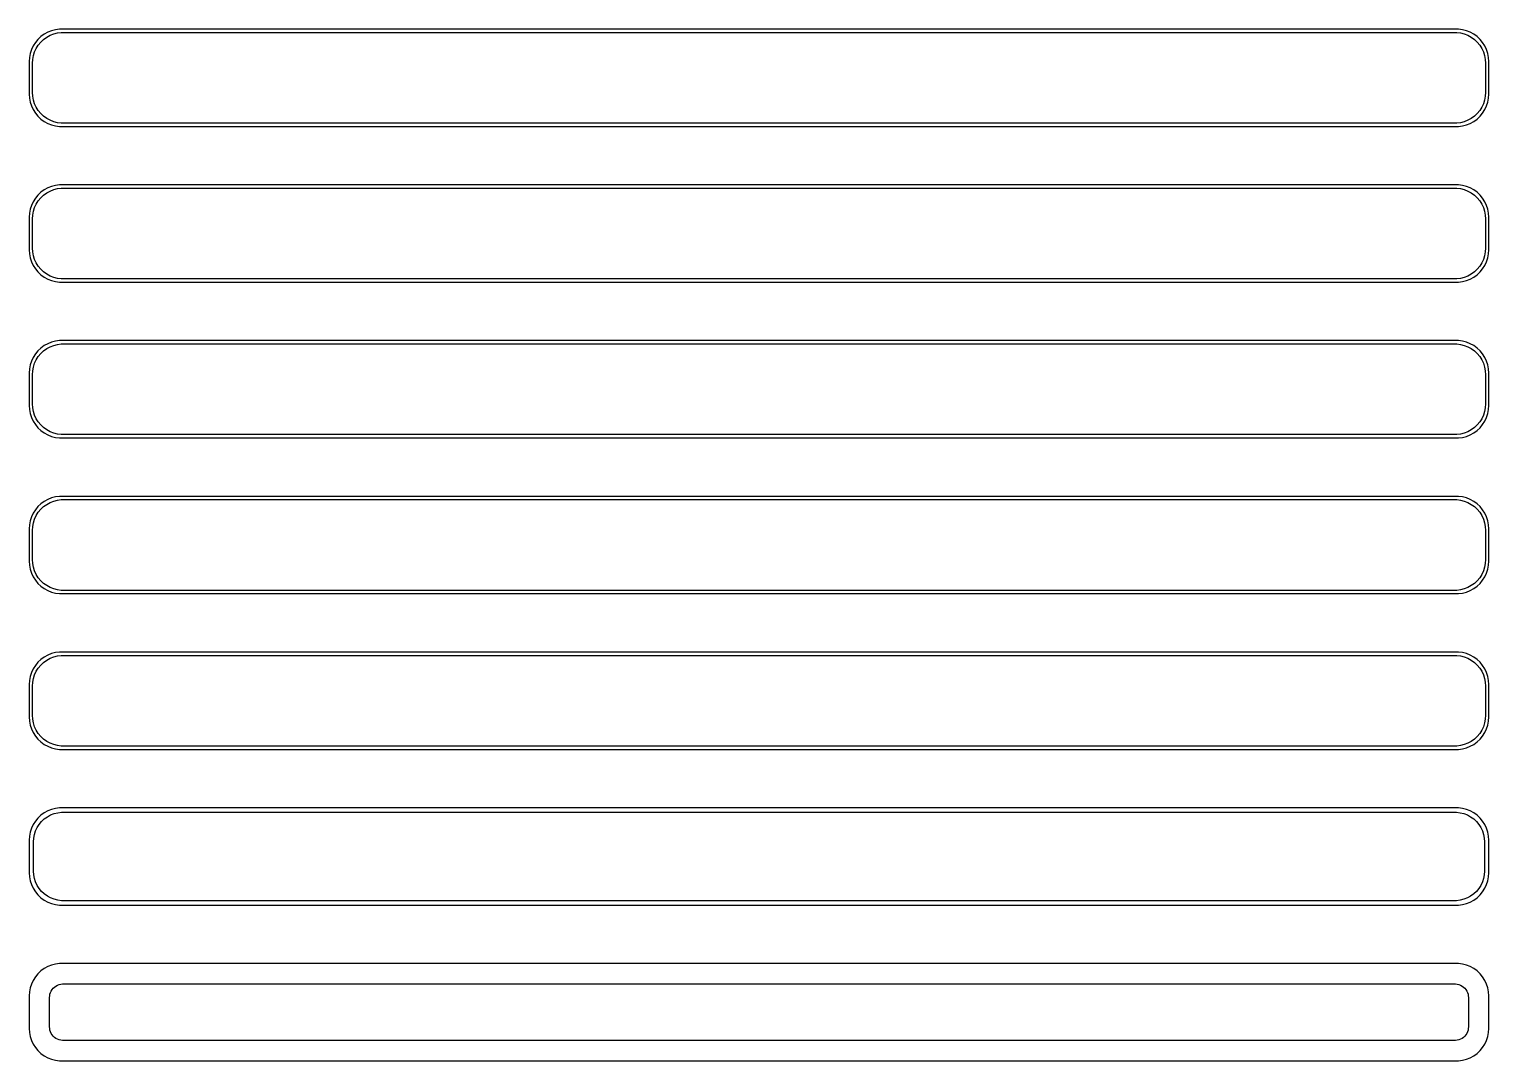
# Model space of a CAD drawing. Header units: metres. Extents: x -112 to 112, y 353 to 703.
# Drawn here: x -112.5 to 112.5, y 352.5 to 511.5 of the extents above; entities that cross this region are included whole.
import ezdxf

# ---------------------------------------------------------------- set-up
doc = ezdxf.new("R2010")
doc.units = ezdxf.units.M

msp = doc.modelspace()

# ---------------------------------------------------------------- linework, layer by layer
for p, q in [((-109.629, 511.024), (-110.179, 510.722)), ((-109.045, 511.255), (-109.629, 511.024)), ((-109.272, 510.548), (-108.718, 510.768)), ((-108.437, 511.411), (-109.045, 511.255)), ((-108.718, 510.768), (-108.14, 510.916)), ((-107.814, 511.49), (-108.437, 511.411)), ((-108.14, 510.916), (-107.548, 510.991)), ((107.814, 511.49), (-107.814, 511.49)), ((-107.548, 510.991), (107.548, 510.991)), ((107.548, 510.991), (108.14, 510.916)), ((108.437, 511.411), (107.814, 511.49)), ((108.14, 510.916), (108.718, 510.768)), ((109.045, 511.255), (108.437, 511.411)), ((108.718, 510.768), (109.272, 510.548)), ((109.629, 511.024), (109.045, 511.255)), ((110.179, 510.722), (109.629, 511.024)), ((-111.882, 508.909), (-112.149, 508.341)), ((-111.545, 509.439), (-111.882, 508.909)), ((-111.666, 507.999), (-111.412, 508.538)), ((-111.145, 509.923), (-111.545, 509.439)), ((-111.412, 508.538), (-111.093, 509.042)), ((-110.687, 510.353), (-111.145, 509.923)), ((-111.093, 509.042), (-110.713, 509.502)), ((-110.713, 509.502), (-110.278, 509.91)), ((-110.179, 510.722), (-110.687, 510.353)), ((-110.278, 509.91), (-109.795, 510.261)), ((-109.795, 510.261), (-109.272, 510.548)), ((109.272, 510.548), (109.795, 510.261)), ((109.795, 510.261), (110.278, 509.91)), ((110.687, 510.353), (110.179, 510.722)), ((110.278, 509.91), (110.713, 509.502)), ((111.145, 509.923), (110.687, 510.353)), ((110.713, 509.502), (111.093, 509.042)), ((111.093, 509.042), (111.412, 508.538)), ((111.545, 509.439), (111.145, 509.923)), ((111.412, 508.538), (111.666, 507.999)), ((111.882, 508.909), (111.545, 509.439)), ((112.149, 508.341), (111.882, 508.909)), ((-112.461, 507.127), (-112.5, 506.5)), ((-112.5, 506.5), (-112.5, 501.5)), ((-112.343, 507.743), (-112.461, 507.127)), ((-112.149, 508.341), (-112.343, 507.743)), ((-112, 506.25), (-111.963, 506.845)), ((-112, 501.75), (-112, 506.25)), ((-111.963, 506.845), (-111.851, 507.431)), ((-111.851, 507.431), (-111.666, 507.999)), ((111.666, 507.999), (111.851, 507.431)), ((111.851, 507.431), (111.963, 506.845)), ((111.963, 506.845), (112, 506.25)), ((112, 506.25), (112, 501.75)), ((112.343, 507.743), (112.149, 508.341)), ((112.461, 507.127), (112.343, 507.743)), ((112.5, 506.5), (112.461, 507.127)), ((112.5, 501.5), (112.5, 506.5)), ((-111.963, 501.155), (-112, 501.75)), ((112, 501.75), (111.963, 501.155)), ((-112.5, 501.5), (-112.461, 500.873)), ((-112.461, 500.873), (-112.343, 500.257)), ((-112.343, 500.257), (-112.149, 499.659)), ((-112.149, 499.659), (-111.882, 499.091)), ((-111.851, 500.569), (-111.963, 501.155)), ((-111.666, 500.001), (-111.851, 500.569)), ((-111.412, 499.462), (-111.666, 500.001)), ((111.666, 500.001), (111.412, 499.462)), ((111.851, 500.569), (111.666, 500.001)), ((111.963, 501.155), (111.851, 500.569)), ((111.882, 499.091), (112.149, 499.659)), ((112.149, 499.659), (112.343, 500.257)), ((112.343, 500.257), (112.461, 500.873)), ((112.461, 500.873), (112.5, 501.5)), ((-111.882, 499.091), (-111.545, 498.561)), ((-111.545, 498.561), (-111.145, 498.077)), ((-111.093, 498.958), (-111.412, 499.462)), ((-111.145, 498.077), (-110.687, 497.647)), ((-110.713, 498.498), (-111.093, 498.958)), ((-110.278, 498.09), (-110.713, 498.498)), ((-110.687, 497.647), (-110.179, 497.278)), ((-109.795, 497.739), (-110.278, 498.09)), ((-110.179, 497.278), (-109.629, 496.976)), ((-109.272, 497.452), (-109.795, 497.739)), ((-108.718, 497.232), (-109.272, 497.452)), ((109.272, 497.452), (108.718, 497.232)), ((109.795, 497.739), (109.272, 497.452)), ((109.629, 496.976), (110.179, 497.278)), ((110.278, 498.09), (109.795, 497.739)), ((110.179, 497.278), (110.687, 497.647)), ((110.713, 498.498), (110.278, 498.09)), ((110.687, 497.647), (111.145, 498.077)), ((111.093, 498.958), (110.713, 498.498)), ((111.412, 499.462), (111.093, 498.958)), ((111.145, 498.077), (111.545, 498.561)), ((111.545, 498.561), (111.882, 499.091)), ((-109.629, 496.976), (-109.045, 496.745)), ((-109.045, 496.745), (-108.437, 496.589)), ((-108.14, 497.084), (-108.718, 497.232)), ((-108.437, 496.589), (-107.814, 496.51)), ((-107.548, 497.009), (-108.14, 497.084)), ((-107.814, 496.51), (107.814, 496.51)), ((107.548, 497.009), (-107.548, 497.009)), ((108.14, 497.084), (107.548, 497.009)), ((107.814, 496.51), (108.437, 496.589)), ((108.718, 497.232), (108.14, 497.084)), ((108.437, 496.589), (109.045, 496.745)), ((109.045, 496.745), (109.629, 496.976)), ((-110.687, 486.353), (-111.145, 485.923)), ((-110.179, 486.722), (-110.687, 486.353)), ((-110.278, 485.91), (-109.795, 486.261)), ((-109.629, 487.024), (-110.179, 486.722)), ((-109.795, 486.261), (-109.272, 486.548)), ((-109.045, 487.255), (-109.629, 487.024)), ((-109.272, 486.548), (-108.718, 486.768)), ((-108.437, 487.411), (-109.045, 487.255)), ((-108.718, 486.768), (-108.14, 486.916)), ((-107.814, 487.49), (-108.437, 487.411)), ((-108.14, 486.916), (-107.548, 486.991)), ((107.814, 487.49), (-107.814, 487.49)), ((-107.548, 486.991), (107.548, 486.991)), ((107.548, 486.991), (108.14, 486.916)), ((108.437, 487.411), (107.814, 487.49)), ((108.14, 486.916), (108.718, 486.768)), ((109.045, 487.255), (108.437, 487.411)), ((108.718, 486.768), (109.272, 486.548)), ((109.629, 487.024), (109.045, 487.255)), ((109.272, 486.548), (109.795, 486.261)), ((110.179, 486.722), (109.629, 487.024)), ((109.795, 486.261), (110.278, 485.91)), ((110.687, 486.353), (110.179, 486.722)), ((111.145, 485.923), (110.687, 486.353)), ((-112.149, 484.341), (-112.343, 483.743)), ((-111.882, 484.909), (-112.149, 484.341)), ((-111.545, 485.439), (-111.882, 484.909)), ((-111.851, 483.431), (-111.666, 483.999)), ((-111.666, 483.999), (-111.412, 484.538)), ((-111.145, 485.923), (-111.545, 485.439)), ((-111.412, 484.538), (-111.093, 485.042)), ((-111.093, 485.042), (-110.713, 485.502)), ((-110.713, 485.502), (-110.278, 485.91)), ((110.278, 485.91), (110.713, 485.502)), ((110.713, 485.502), (111.093, 485.042)), ((111.093, 485.042), (111.412, 484.538)), ((111.545, 485.439), (111.145, 485.923)), ((111.412, 484.538), (111.666, 483.999)), ((111.882, 484.909), (111.545, 485.439)), ((111.666, 483.999), (111.851, 483.431)), ((112.149, 484.341), (111.882, 484.909)), ((112.343, 483.743), (112.149, 484.341)), ((-112.461, 483.127), (-112.5, 482.5)), ((-112.5, 482.5), (-112.5, 477.5)), ((-112.343, 483.743), (-112.461, 483.127)), ((-112, 482.25), (-111.963, 482.845)), ((-112, 477.75), (-112, 482.25)), ((-111.963, 482.845), (-111.851, 483.431)), ((111.851, 483.431), (111.963, 482.845)), ((111.963, 482.845), (112, 482.25)), ((112, 482.25), (112, 477.75)), ((112.461, 483.127), (112.343, 483.743)), ((112.5, 482.5), (112.461, 483.127)), ((112.5, 477.5), (112.5, 482.5)), ((-112.5, 477.5), (-112.461, 476.873)), ((-111.963, 477.155), (-112, 477.75)), ((-111.851, 476.569), (-111.963, 477.155)), ((111.963, 477.155), (111.851, 476.569)), ((112, 477.75), (111.963, 477.155)), ((112.461, 476.873), (112.5, 477.5)), ((-112.461, 476.873), (-112.343, 476.257)), ((-112.343, 476.257), (-112.149, 475.659)), ((-112.149, 475.659), (-111.882, 475.091)), ((-111.882, 475.091), (-111.545, 474.561)), ((-111.666, 476.001), (-111.851, 476.569)), ((-111.412, 475.462), (-111.666, 476.001)), ((-111.093, 474.958), (-111.412, 475.462)), ((-110.713, 474.498), (-111.093, 474.958)), ((111.093, 474.958), (110.713, 474.498)), ((111.412, 475.462), (111.093, 474.958)), ((111.666, 476.001), (111.412, 475.462)), ((111.545, 474.561), (111.882, 475.091)), ((111.851, 476.569), (111.666, 476.001)), ((111.882, 475.091), (112.149, 475.659)), ((112.149, 475.659), (112.343, 476.257)), ((112.343, 476.257), (112.461, 476.873)), ((-111.545, 474.561), (-111.145, 474.077)), ((-111.145, 474.077), (-110.687, 473.647)), ((-110.278, 474.09), (-110.713, 474.498)), ((-110.687, 473.647), (-110.179, 473.278)), ((-109.795, 473.739), (-110.278, 474.09)), ((-110.179, 473.278), (-109.629, 472.976)), ((-109.272, 473.452), (-109.795, 473.739)), ((-109.629, 472.976), (-109.045, 472.745)), ((-108.718, 473.232), (-109.272, 473.452)), ((-109.045, 472.745), (-108.437, 472.589)), ((-108.14, 473.084), (-108.718, 473.232)), ((-108.437, 472.589), (-107.814, 472.51)), ((-107.548, 473.009), (-108.14, 473.084)), ((-107.814, 472.51), (107.814, 472.51)), ((107.548, 473.009), (-107.548, 473.009)), ((108.14, 473.084), (107.548, 473.009)), ((107.814, 472.51), (108.437, 472.589)), ((108.718, 473.232), (108.14, 473.084)), ((108.437, 472.589), (109.045, 472.745)), ((109.272, 473.452), (108.718, 473.232)), ((109.045, 472.745), (109.629, 472.976)), ((109.795, 473.739), (109.272, 473.452)), ((109.629, 472.976), (110.179, 473.278)), ((110.278, 474.09), (109.795, 473.739)), ((110.179, 473.278), (110.687, 473.647)), ((110.713, 474.498), (110.278, 474.09)), ((110.687, 473.647), (111.145, 474.077)), ((111.145, 474.077), (111.545, 474.561)), ((-111.545, 461.439), (-111.882, 460.909)), ((-111.145, 461.923), (-111.545, 461.439)), ((-110.687, 462.353), (-111.145, 461.923)), ((-111.093, 461.042), (-110.713, 461.502)), ((-110.713, 461.502), (-110.278, 461.91)), ((-110.179, 462.722), (-110.687, 462.353)), ((-110.278, 461.91), (-109.795, 462.261)), ((-109.629, 463.024), (-110.179, 462.722)), ((-109.795, 462.261), (-109.272, 462.548)), ((-109.045, 463.255), (-109.629, 463.024)), ((-109.272, 462.548), (-108.718, 462.768)), ((-108.437, 463.411), (-109.045, 463.255)), ((-108.718, 462.768), (-108.14, 462.916)), ((-107.814, 463.49), (-108.437, 463.411)), ((-108.14, 462.916), (-107.548, 462.991)), ((107.814, 463.49), (-107.814, 463.49)), ((-107.548, 462.991), (107.548, 462.991)), ((107.548, 462.991), (108.14, 462.916)), ((108.437, 463.411), (107.814, 463.49)), ((108.14, 462.916), (108.718, 462.768)), ((109.045, 463.255), (108.437, 463.411)), ((108.718, 462.768), (109.272, 462.548)), ((109.629, 463.024), (109.045, 463.255)), ((109.272, 462.548), (109.795, 462.261)), ((110.179, 462.722), (109.629, 463.024)), ((109.795, 462.261), (110.278, 461.91)), ((110.687, 462.353), (110.179, 462.722)), ((110.278, 461.91), (110.713, 461.502)), ((111.145, 461.923), (110.687, 462.353)), ((110.713, 461.502), (111.093, 461.042)), ((111.545, 461.439), (111.145, 461.923)), ((111.882, 460.909), (111.545, 461.439)), ((-112.461, 459.127), (-112.5, 458.5)), ((-112.343, 459.743), (-112.461, 459.127)), ((-112.149, 460.341), (-112.343, 459.743)), ((-111.882, 460.909), (-112.149, 460.341)), ((-111.963, 458.845), (-111.851, 459.431)), ((-111.851, 459.431), (-111.666, 459.999)), ((-111.666, 459.999), (-111.412, 460.538)), ((-111.412, 460.538), (-111.093, 461.042)), ((111.093, 461.042), (111.412, 460.538)), ((111.412, 460.538), (111.666, 459.999)), ((111.666, 459.999), (111.851, 459.431)), ((111.851, 459.431), (111.963, 458.845)), ((112.149, 460.341), (111.882, 460.909)), ((112.343, 459.743), (112.149, 460.341)), ((112.461, 459.127), (112.343, 459.743)), ((112.5, 458.5), (112.461, 459.127)), ((-112.5, 458.5), (-112.5, 453.5)), ((-112, 458.25), (-111.963, 458.845)), ((-112, 453.75), (-112, 458.25)), ((111.963, 458.845), (112, 458.25)), ((112, 458.25), (112, 453.75)), ((112.5, 453.5), (112.5, 458.5)), ((-112.5, 453.5), (-112.461, 452.873)), ((-112.461, 452.873), (-112.343, 452.257)), ((-112.343, 452.257), (-112.149, 451.659)), ((-111.963, 453.155), (-112, 453.75)), ((-111.851, 452.569), (-111.963, 453.155)), ((-111.666, 452.001), (-111.851, 452.569)), ((111.851, 452.569), (111.666, 452.001)), ((111.963, 453.155), (111.851, 452.569)), ((112, 453.75), (111.963, 453.155)), ((112.149, 451.659), (112.343, 452.257)), ((112.343, 452.257), (112.461, 452.873)), ((112.461, 452.873), (112.5, 453.5)), ((-112.149, 451.659), (-111.882, 451.091)), ((-111.882, 451.091), (-111.545, 450.561)), ((-111.412, 451.462), (-111.666, 452.001)), ((-111.545, 450.561), (-111.145, 450.077)), ((-111.093, 450.958), (-111.412, 451.462)), ((-111.145, 450.077), (-110.687, 449.647)), ((-110.713, 450.498), (-111.093, 450.958)), ((-110.278, 450.09), (-110.713, 450.498)), ((-109.795, 449.739), (-110.278, 450.09)), ((110.278, 450.09), (109.795, 449.739)), ((110.713, 450.498), (110.278, 450.09)), ((110.687, 449.647), (111.145, 450.077)), ((111.093, 450.958), (110.713, 450.498)), ((111.412, 451.462), (111.093, 450.958)), ((111.145, 450.077), (111.545, 450.561)), ((111.666, 452.001), (111.412, 451.462)), ((111.545, 450.561), (111.882, 451.091)), ((111.882, 451.091), (112.149, 451.659)), ((-110.687, 449.647), (-110.179, 449.278)), ((-110.179, 449.278), (-109.629, 448.976)), ((-109.272, 449.452), (-109.795, 449.739)), ((-109.629, 448.976), (-109.045, 448.745)), ((-108.718, 449.232), (-109.272, 449.452)), ((-109.045, 448.745), (-108.437, 448.589)), ((-108.14, 449.084), (-108.718, 449.232)), ((-108.437, 448.589), (-107.814, 448.51)), ((-107.548, 449.009), (-108.14, 449.084)), ((-107.814, 448.51), (107.814, 448.51)), ((107.548, 449.009), (-107.548, 449.009)), ((108.14, 449.084), (107.548, 449.009)), ((107.814, 448.51), (108.437, 448.589)), ((108.718, 449.232), (108.14, 449.084)), ((108.437, 448.589), (109.045, 448.745)), ((109.272, 449.452), (108.718, 449.232)), ((109.045, 448.745), (109.629, 448.976)), ((109.795, 449.739), (109.272, 449.452)), ((109.629, 448.976), (110.179, 449.278)), ((110.179, 449.278), (110.687, 449.647)), ((-109.629, 439.024), (-110.179, 438.722)), ((-109.045, 439.255), (-109.629, 439.024)), ((-109.272, 438.548), (-108.718, 438.768)), ((-108.437, 439.411), (-109.045, 439.255)), ((-108.718, 438.768), (-108.14, 438.916)), ((-107.814, 439.49), (-108.437, 439.411)), ((-108.14, 438.916), (-107.548, 438.991)), ((107.814, 439.49), (-107.814, 439.49)), ((-107.548, 438.991), (107.548, 438.991)), ((107.548, 438.991), (108.14, 438.916)), ((108.437, 439.411), (107.814, 439.49)), ((108.14, 438.916), (108.718, 438.768)), ((109.045, 439.255), (108.437, 439.411)), ((108.718, 438.768), (109.272, 438.548)), ((109.629, 439.024), (109.045, 439.255)), ((110.179, 438.722), (109.629, 439.024)), ((-111.882, 436.909), (-112.149, 436.341)), ((-111.545, 437.439), (-111.882, 436.909)), ((-111.666, 435.999), (-111.412, 436.538)), ((-111.145, 437.923), (-111.545, 437.439)), ((-111.412, 436.538), (-111.093, 437.042)), ((-110.687, 438.353), (-111.145, 437.923)), ((-111.093, 437.042), (-110.713, 437.502)), ((-110.713, 437.502), (-110.278, 437.91)), ((-110.179, 438.722), (-110.687, 438.353)), ((-110.278, 437.91), (-109.795, 438.261)), ((-109.795, 438.261), (-109.272, 438.548)), ((109.272, 438.548), (109.795, 438.261)), ((109.795, 438.261), (110.278, 437.91)), ((110.687, 438.353), (110.179, 438.722)), ((110.278, 437.91), (110.713, 437.502)), ((111.145, 437.923), (110.687, 438.353)), ((110.713, 437.502), (111.093, 437.042)), ((111.093, 437.042), (111.412, 436.538)), ((111.545, 437.439), (111.145, 437.923)), ((111.412, 436.538), (111.666, 435.999)), ((111.882, 436.909), (111.545, 437.439)), ((112.149, 436.341), (111.882, 436.909)), ((-112.461, 435.127), (-112.5, 434.5)), ((-112.5, 434.5), (-112.5, 429.5)), ((-112.343, 435.743), (-112.461, 435.127)), ((-112.149, 436.341), (-112.343, 435.743)), ((-112, 434.25), (-111.963, 434.845)), ((-112, 429.75), (-112, 434.25)), ((-111.963, 434.845), (-111.851, 435.431)), ((-111.851, 435.431), (-111.666, 435.999)), ((111.666, 435.999), (111.851, 435.431)), ((111.851, 435.431), (111.963, 434.845)), ((111.963, 434.845), (112, 434.25)), ((112, 434.25), (112, 429.75)), ((112.343, 435.743), (112.149, 436.341)), ((112.461, 435.127), (112.343, 435.743)), ((112.5, 434.5), (112.461, 435.127)), ((112.5, 429.5), (112.5, 434.5)), ((-111.963, 429.155), (-112, 429.75)), ((112, 429.75), (111.963, 429.155)), ((-112.5, 429.5), (-112.461, 428.873)), ((-112.461, 428.873), (-112.343, 428.257)), ((-112.343, 428.257), (-112.149, 427.659)), ((-112.149, 427.659), (-111.882, 427.091)), ((-111.851, 428.569), (-111.963, 429.155)), ((-111.666, 428.001), (-111.851, 428.569)), ((-111.412, 427.462), (-111.666, 428.001)), ((111.666, 428.001), (111.412, 427.462)), ((111.851, 428.569), (111.666, 428.001)), ((111.963, 429.155), (111.851, 428.569)), ((111.882, 427.091), (112.149, 427.659)), ((112.149, 427.659), (112.343, 428.257)), ((112.343, 428.257), (112.461, 428.873)), ((112.461, 428.873), (112.5, 429.5)), ((-111.882, 427.091), (-111.545, 426.561)), ((-111.545, 426.561), (-111.145, 426.077)), ((-111.093, 426.958), (-111.412, 427.462)), ((-111.145, 426.077), (-110.687, 425.647)), ((-110.713, 426.498), (-111.093, 426.958)), ((-110.278, 426.09), (-110.713, 426.498)), ((-110.687, 425.647), (-110.179, 425.278)), ((-109.795, 425.739), (-110.278, 426.09)), ((-110.179, 425.278), (-109.629, 424.976)), ((-109.272, 425.452), (-109.795, 425.739)), ((-108.718, 425.232), (-109.272, 425.452)), ((109.272, 425.452), (108.718, 425.232)), ((109.795, 425.739), (109.272, 425.452)), ((109.629, 424.976), (110.179, 425.278)), ((110.278, 426.09), (109.795, 425.739)), ((110.179, 425.278), (110.687, 425.647)), ((110.713, 426.498), (110.278, 426.09)), ((110.687, 425.647), (111.145, 426.077)), ((111.093, 426.958), (110.713, 426.498)), ((111.412, 427.462), (111.093, 426.958)), ((111.145, 426.077), (111.545, 426.561)), ((111.545, 426.561), (111.882, 427.091)), ((-109.629, 424.976), (-109.045, 424.745)), ((-109.045, 424.745), (-108.437, 424.589)), ((-108.14, 425.084), (-108.718, 425.232)), ((-108.437, 424.589), (-107.814, 424.51)), ((-107.548, 425.009), (-108.14, 425.084)), ((-107.814, 424.51), (107.814, 424.51)), ((107.548, 425.009), (-107.548, 425.009)), ((108.14, 425.084), (107.548, 425.009)), ((107.814, 424.51), (108.437, 424.589)), ((108.718, 425.232), (108.14, 425.084)), ((108.437, 424.589), (109.045, 424.745)), ((109.045, 424.745), (109.629, 424.976)), ((-110.687, 414.353), (-111.145, 413.923)), ((-110.179, 414.722), (-110.687, 414.353)), ((-110.278, 413.91), (-109.795, 414.261)), ((-109.629, 415.024), (-110.179, 414.722)), ((-109.795, 414.261), (-109.272, 414.548)), ((-109.045, 415.255), (-109.629, 415.024)), ((-109.272, 414.548), (-108.718, 414.768)), ((-108.437, 415.411), (-109.045, 415.255)), ((-108.718, 414.768), (-108.14, 414.916)), ((-107.814, 415.49), (-108.437, 415.411)), ((-108.14, 414.916), (-107.548, 414.991)), ((107.814, 415.49), (-107.814, 415.49)), ((-107.548, 414.991), (107.548, 414.991)), ((107.548, 414.991), (108.14, 414.916)), ((108.437, 415.411), (107.814, 415.49)), ((108.14, 414.916), (108.718, 414.768)), ((109.045, 415.255), (108.437, 415.411)), ((108.718, 414.768), (109.272, 414.548)), ((109.629, 415.024), (109.045, 415.255)), ((109.272, 414.548), (109.795, 414.261)), ((110.179, 414.722), (109.629, 415.024)), ((109.795, 414.261), (110.278, 413.91)), ((110.687, 414.353), (110.179, 414.722)), ((111.145, 413.923), (110.687, 414.353)), ((-112.149, 412.341), (-112.343, 411.743)), ((-111.882, 412.909), (-112.149, 412.341)), ((-111.545, 413.439), (-111.882, 412.909)), ((-111.851, 411.431), (-111.666, 411.999)), ((-111.666, 411.999), (-111.412, 412.538)), ((-111.145, 413.923), (-111.545, 413.439)), ((-111.412, 412.538), (-111.093, 413.042)), ((-111.093, 413.042), (-110.713, 413.502)), ((-110.713, 413.502), (-110.278, 413.91)), ((110.278, 413.91), (110.713, 413.502)), ((110.713, 413.502), (111.093, 413.042)), ((111.093, 413.042), (111.412, 412.538)), ((111.545, 413.439), (111.145, 413.923)), ((111.412, 412.538), (111.666, 411.999)), ((111.882, 412.909), (111.545, 413.439)), ((111.666, 411.999), (111.851, 411.431)), ((112.149, 412.341), (111.882, 412.909)), ((112.343, 411.743), (112.149, 412.341)), ((-112.461, 411.127), (-112.5, 410.5)), ((-112.5, 410.5), (-112.5, 405.5)), ((-112.343, 411.743), (-112.461, 411.127)), ((-112, 410.25), (-111.963, 410.845)), ((-112, 405.75), (-112, 410.25)), ((-111.963, 410.845), (-111.851, 411.431)), ((111.851, 411.431), (111.963, 410.845)), ((111.963, 410.845), (112, 410.25)), ((112, 410.25), (112, 405.75)), ((112.461, 411.127), (112.343, 411.743)), ((112.5, 410.5), (112.461, 411.127)), ((112.5, 405.5), (112.5, 410.5)), ((-112.5, 405.5), (-112.461, 404.873)), ((-111.963, 405.155), (-112, 405.75)), ((-111.851, 404.569), (-111.963, 405.155)), ((111.963, 405.155), (111.851, 404.569)), ((112, 405.75), (111.963, 405.155)), ((112.461, 404.873), (112.5, 405.5)), ((-112.461, 404.873), (-112.343, 404.257)), ((-112.343, 404.257), (-112.149, 403.659)), ((-112.149, 403.659), (-111.882, 403.091)), ((-111.882, 403.091), (-111.545, 402.561)), ((-111.666, 404.001), (-111.851, 404.569)), ((-111.412, 403.462), (-111.666, 404.001)), ((-111.093, 402.958), (-111.412, 403.462)), ((-110.713, 402.498), (-111.093, 402.958)), ((111.093, 402.958), (110.713, 402.498)), ((111.412, 403.462), (111.093, 402.958)), ((111.666, 404.001), (111.412, 403.462)), ((111.545, 402.561), (111.882, 403.091)), ((111.851, 404.569), (111.666, 404.001)), ((111.882, 403.091), (112.149, 403.659)), ((112.149, 403.659), (112.343, 404.257)), ((112.343, 404.257), (112.461, 404.873)), ((-111.545, 402.561), (-111.145, 402.077)), ((-111.145, 402.077), (-110.687, 401.647)), ((-110.278, 402.09), (-110.713, 402.498)), ((-110.687, 401.647), (-110.179, 401.278)), ((-109.795, 401.739), (-110.278, 402.09)), ((-110.179, 401.278), (-109.629, 400.976)), ((-109.272, 401.452), (-109.795, 401.739)), ((-109.629, 400.976), (-109.045, 400.745)), ((-108.718, 401.232), (-109.272, 401.452)), ((-109.045, 400.745), (-108.437, 400.589)), ((-108.14, 401.084), (-108.718, 401.232)), ((-108.437, 400.589), (-107.814, 400.51)), ((-107.548, 401.009), (-108.14, 401.084)), ((-107.814, 400.51), (107.814, 400.51)), ((107.548, 401.009), (-107.548, 401.009)), ((108.14, 401.084), (107.548, 401.009)), ((107.814, 400.51), (108.437, 400.589)), ((108.718, 401.232), (108.14, 401.084)), ((108.437, 400.589), (109.045, 400.745)), ((109.272, 401.452), (108.718, 401.232)), ((109.045, 400.745), (109.629, 400.976)), ((109.795, 401.739), (109.272, 401.452)), ((109.629, 400.976), (110.179, 401.278)), ((110.278, 402.09), (109.795, 401.739)), ((110.179, 401.278), (110.687, 401.647)), ((110.713, 402.498), (110.278, 402.09)), ((110.687, 401.647), (111.145, 402.077)), ((111.145, 402.077), (111.545, 402.561)), ((-111.545, 389.439), (-111.882, 388.909)), ((-111.145, 389.923), (-111.545, 389.439)), ((-110.687, 390.353), (-111.145, 389.923)), ((-110.954, 388.941), (-110.588, 389.384)), ((-110.179, 390.722), (-110.687, 390.353)), ((-110.588, 389.384), (-110.168, 389.778)), ((-109.629, 391.024), (-110.179, 390.722)), ((-110.168, 389.778), (-109.703, 390.116)), ((-109.703, 390.116), (-109.199, 390.393)), ((-109.045, 391.255), (-109.629, 391.024)), ((-109.199, 390.393), (-108.665, 390.604)), ((-108.437, 391.411), (-109.045, 391.255)), ((-108.665, 390.604), (-108.108, 390.747)), ((-107.814, 391.49), (-108.437, 391.411)), ((-108.108, 390.747), (-107.537, 390.819)), ((107.814, 391.49), (-107.814, 391.49)), ((-107.537, 390.819), (107.537, 390.819)), ((107.537, 390.819), (108.108, 390.747)), ((108.437, 391.411), (107.814, 391.49)), ((108.108, 390.747), (108.665, 390.604)), ((109.045, 391.255), (108.437, 391.411)), ((108.665, 390.604), (109.199, 390.393)), ((109.629, 391.024), (109.045, 391.255)), ((109.199, 390.393), (109.703, 390.116)), ((110.179, 390.722), (109.629, 391.024)), ((109.703, 390.116), (110.168, 389.778)), ((110.168, 389.778), (110.588, 389.384)), ((110.687, 390.353), (110.179, 390.722)), ((110.588, 389.384), (110.954, 388.941)), ((111.145, 389.923), (110.687, 390.353)), ((111.545, 389.439), (111.145, 389.923)), ((111.882, 388.909), (111.545, 389.439)), ((-112.461, 387.127), (-112.5, 386.5)), ((-112.343, 387.743), (-112.461, 387.127)), ((-112.149, 388.341), (-112.343, 387.743)), ((-111.882, 388.909), (-112.149, 388.341)), ((-111.792, 386.824), (-111.685, 387.389)), ((-111.685, 387.389), (-111.507, 387.935)), ((-111.507, 387.935), (-111.262, 388.456)), ((-111.262, 388.456), (-110.954, 388.941)), ((110.954, 388.941), (111.262, 388.456)), ((111.262, 388.456), (111.507, 387.935)), ((111.507, 387.935), (111.685, 387.389)), ((111.685, 387.389), (111.792, 386.824)), ((112.149, 388.341), (111.882, 388.909)), ((112.343, 387.743), (112.149, 388.341)), ((112.461, 387.127), (112.343, 387.743)), ((112.5, 386.5), (112.461, 387.127)), ((-112.5, 386.5), (-112.5, 381.5)), ((-111.828, 386.25), (-111.792, 386.824)), ((-111.828, 381.75), (-111.828, 386.25)), ((111.792, 386.824), (111.828, 386.25)), ((111.828, 386.25), (111.828, 381.75)), ((112.5, 381.5), (112.5, 386.5)), ((-112.5, 381.5), (-112.461, 380.873)), ((-112.461, 380.873), (-112.343, 380.257)), ((-112.343, 380.257), (-112.149, 379.659)), ((-111.792, 381.176), (-111.828, 381.75)), ((-111.685, 380.611), (-111.792, 381.176)), ((-111.507, 380.065), (-111.685, 380.611)), ((111.685, 380.611), (111.507, 380.065)), ((111.792, 381.176), (111.685, 380.611)), ((111.828, 381.75), (111.792, 381.176)), ((112.149, 379.659), (112.343, 380.257)), ((112.343, 380.257), (112.461, 380.873)), ((112.461, 380.873), (112.5, 381.5)), ((-112.149, 379.659), (-111.882, 379.091)), ((-111.882, 379.091), (-111.545, 378.561)), ((-111.545, 378.561), (-111.145, 378.077)), ((-111.262, 379.544), (-111.507, 380.065)), ((-110.954, 379.059), (-111.262, 379.544)), ((-111.145, 378.077), (-110.687, 377.647)), ((-110.588, 378.616), (-110.954, 379.059)), ((-110.168, 378.222), (-110.588, 378.616)), ((-109.703, 377.884), (-110.168, 378.222)), ((110.168, 378.222), (109.703, 377.884)), ((110.588, 378.616), (110.168, 378.222)), ((110.954, 379.059), (110.588, 378.616)), ((110.687, 377.647), (111.145, 378.077)), ((111.262, 379.544), (110.954, 379.059)), ((111.145, 378.077), (111.545, 378.561)), ((111.507, 380.065), (111.262, 379.544)), ((111.545, 378.561), (111.882, 379.091)), ((111.882, 379.091), (112.149, 379.659)), ((-110.687, 377.647), (-110.179, 377.278)), ((-110.179, 377.278), (-109.629, 376.976)), ((-109.199, 377.607), (-109.703, 377.884)), ((-109.629, 376.976), (-109.045, 376.745)), ((-108.665, 377.396), (-109.199, 377.607)), ((-109.045, 376.745), (-108.437, 376.589)), ((-108.108, 377.253), (-108.665, 377.396)), ((-108.437, 376.589), (-107.814, 376.51)), ((-107.537, 377.181), (-108.108, 377.253)), ((-107.814, 376.51), (107.814, 376.51)), ((107.537, 377.181), (-107.537, 377.181)), ((108.108, 377.253), (107.537, 377.181)), ((107.814, 376.51), (108.437, 376.589)), ((108.665, 377.396), (108.108, 377.253)), ((108.437, 376.589), (109.045, 376.745)), ((109.199, 377.607), (108.665, 377.396)), ((109.045, 376.745), (109.629, 376.976)), ((109.703, 377.884), (109.199, 377.607)), ((109.629, 376.976), (110.179, 377.278)), ((110.179, 377.278), (110.687, 377.647)), ((-109.629, 367.024), (-110.179, 366.722)), ((-109.045, 367.255), (-109.629, 367.024)), ((-108.437, 367.411), (-109.045, 367.255)), ((-107.814, 367.49), (-108.437, 367.411)), ((107.814, 367.49), (-107.814, 367.49)), ((108.437, 367.411), (107.814, 367.49)), ((109.045, 367.255), (108.437, 367.411)), ((109.629, 367.024), (109.045, 367.255)), ((110.179, 366.722), (109.629, 367.024)), ((-111.882, 364.909), (-112.149, 364.341)), ((-111.545, 365.439), (-111.882, 364.909)), ((-111.145, 365.923), (-111.545, 365.439)), ((-110.687, 366.353), (-111.145, 365.923)), ((-110.179, 366.722), (-110.687, 366.353)), ((110.687, 366.353), (110.179, 366.722)), ((111.145, 365.923), (110.687, 366.353)), ((111.545, 365.439), (111.145, 365.923)), ((111.882, 364.909), (111.545, 365.439)), ((112.149, 364.341), (111.882, 364.909)), ((-112.461, 363.127), (-112.5, 362.5)), ((-112.5, 362.5), (-112.5, 357.5)), ((-112.343, 363.743), (-112.461, 363.127)), ((-112.149, 364.341), (-112.343, 363.743)), ((-109.36, 362.25), (-109.343, 362.514)), ((-109.36, 357.75), (-109.36, 362.25)), ((-109.343, 362.514), (-109.293, 362.775)), ((-109.293, 362.775), (-109.211, 363.027)), ((-109.211, 363.027), (-109.099, 363.266)), ((-109.099, 363.266), (-108.957, 363.49)), ((-108.957, 363.49), (-108.788, 363.694)), ((-108.788, 363.694), (-108.595, 363.875)), ((-108.595, 363.875), (-108.38, 364.031)), ((-108.38, 364.031), (-108.148, 364.159)), ((-108.148, 364.159), (-107.902, 364.256)), ((-107.902, 364.256), (-107.645, 364.322)), ((-107.645, 364.322), (-107.382, 364.355)), ((-107.382, 364.355), (107.382, 364.355)), ((107.382, 364.355), (107.645, 364.322)), ((107.645, 364.322), (107.902, 364.256)), ((107.902, 364.256), (108.148, 364.159)), ((108.148, 364.159), (108.38, 364.031)), ((108.38, 364.031), (108.595, 363.875)), ((108.595, 363.875), (108.788, 363.694)), ((108.788, 363.694), (108.957, 363.49)), ((108.957, 363.49), (109.099, 363.266)), ((109.099, 363.266), (109.211, 363.027)), ((109.211, 363.027), (109.293, 362.775)), ((109.293, 362.775), (109.343, 362.514)), ((109.343, 362.514), (109.36, 362.25)), ((109.36, 362.25), (109.36, 357.75)), ((112.343, 363.743), (112.149, 364.341)), ((112.461, 363.127), (112.343, 363.743)), ((112.5, 362.5), (112.461, 363.127)), ((112.5, 357.5), (112.5, 362.5)), ((-109.343, 357.486), (-109.36, 357.75)), ((109.36, 357.75), (109.343, 357.486)), ((-112.5, 357.5), (-112.461, 356.873)), ((-112.461, 356.873), (-112.343, 356.257)), ((-112.343, 356.257), (-112.149, 355.659)), ((-112.149, 355.659), (-111.882, 355.091)), ((-109.293, 357.225), (-109.343, 357.486)), ((-109.211, 356.973), (-109.293, 357.225)), ((-109.099, 356.734), (-109.211, 356.973)), ((-108.957, 356.51), (-109.099, 356.734)), ((-108.788, 356.306), (-108.957, 356.51)), ((-108.595, 356.125), (-108.788, 356.306)), ((-108.38, 355.969), (-108.595, 356.125)), ((-108.148, 355.841), (-108.38, 355.969)), ((-107.902, 355.744), (-108.148, 355.841)), ((-107.645, 355.678), (-107.902, 355.744)), ((-107.382, 355.645), (-107.645, 355.678)), ((107.382, 355.645), (-107.382, 355.645)), ((107.645, 355.678), (107.382, 355.645)), ((107.902, 355.744), (107.645, 355.678)), ((108.148, 355.841), (107.902, 355.744)), ((108.38, 355.969), (108.148, 355.841)), ((108.595, 356.125), (108.38, 355.969)), ((108.788, 356.306), (108.595, 356.125)), ((108.957, 356.51), (108.788, 356.306)), ((109.099, 356.734), (108.957, 356.51)), ((109.211, 356.973), (109.099, 356.734)), ((109.293, 357.225), (109.211, 356.973)), ((109.343, 357.486), (109.293, 357.225)), ((111.882, 355.091), (112.149, 355.659)), ((112.149, 355.659), (112.343, 356.257)), ((112.343, 356.257), (112.461, 356.873)), ((112.461, 356.873), (112.5, 357.5)), ((-111.882, 355.091), (-111.545, 354.561)), ((-111.545, 354.561), (-111.145, 354.077)), ((-111.145, 354.077), (-110.687, 353.647)), ((-110.687, 353.647), (-110.179, 353.278)), ((-110.179, 353.278), (-109.629, 352.976)), ((109.629, 352.976), (110.179, 353.278)), ((110.179, 353.278), (110.687, 353.647)), ((110.687, 353.647), (111.145, 354.077)), ((111.145, 354.077), (111.545, 354.561)), ((111.545, 354.561), (111.882, 355.091)), ((-109.629, 352.976), (-109.045, 352.745)), ((-109.045, 352.745), (-108.437, 352.589)), ((-108.437, 352.589), (-107.814, 352.51)), ((-107.814, 352.51), (107.814, 352.51)), ((107.814, 352.51), (108.437, 352.589)), ((108.437, 352.589), (109.045, 352.745)), ((109.045, 352.745), (109.629, 352.976))]:
    msp.add_line(p, q)

doc.saveas('drawing.dxf')
